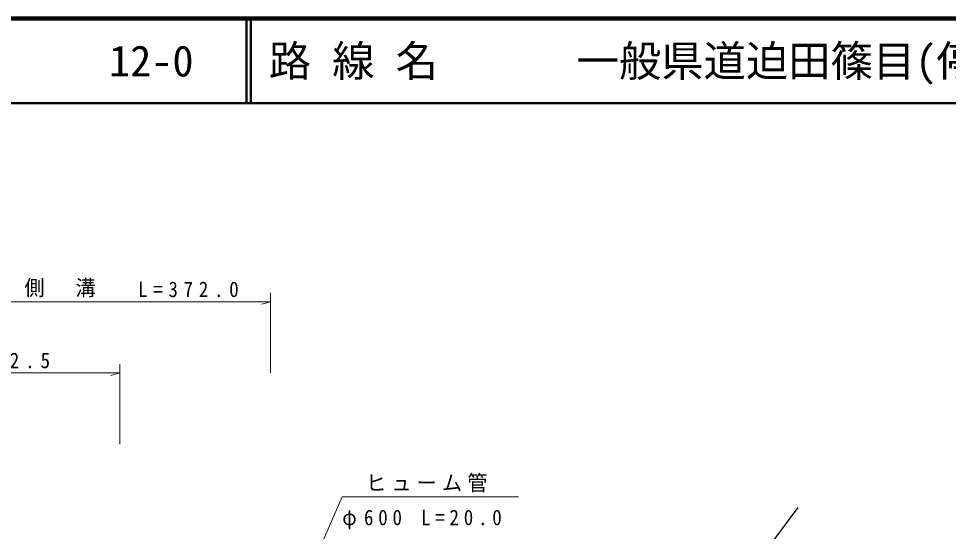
# Model space of a CAD drawing. Units: millimetres, scale not verified. Extents: x 40000 to 680000, y 20000 to 380000.
# Drawn here: x 150835 to 260651, y 319470 to 380000 of the extents above; entities that cross this region are included whole.
import ezdxf
from ezdxf.enums import TextEntityAlignment as Align

# ---------------------------------------------------------------- set-up
doc = ezdxf.new("R2010")
doc.units = ezdxf.units.MM
doc.header["$LTSCALE"] = 1000
for name, color, linetype, lineweight in [('M-BMK-SRVR', 3, 'Continuous', 25), ('M-STR-HTXT', 7, 'Continuous', 13), ('M-TTL', 2, 'Continuous', 140), ('M-TTL-LINE', 7, 'Continuous', 50)]:
    doc.layers.add(name, color=color, linetype=linetype, lineweight=lineweight)
doc.layers.add('M-TTL-TXT', color=7, linetype='Continuous')
doc.styles.add('ＭＳ ゴシック', font='')
doc.styles.get('ＭＳ ゴシック').set_extended_font_data('MS Gothic')

msp = doc.modelspace()

# ---------------------------------------------------------------- linework, layer by layer
at = {"layer": 'M-BMK-SRVR'}
msp.add_line((242859, 322307), (237854, 315561), dxfattribs=at)
at = {"layer": 'M-STR-HTXT'}
for p, q in [((180600, 347626), (180600, 338176)), ((148766, 346576), (180600, 346576)), ((180600, 346576), (179550, 346282)), ((162795, 339226), (162795, 329776)), ((116000, 338176), (162795, 338176)), ((162795, 338176), (161745, 337882))]:
    msp.add_line(p, q, dxfattribs=at)
msp.add_lwpolyline([(181810, 307002), (189067, 323559), (209885, 323559)], dxfattribs=at)
at = {"layer": 'M-TTL'}
msp.add_line((680000, 380000), (40000, 380000), dxfattribs=at)
at = {"layer": 'M-TTL-LINE'}
for p, q in [((177750, 380000), (177750, 370000)), ((178250, 380000), (178250, 370000)), ((40000, 370000), (680000, 370000))]:
    msp.add_line(p, q, dxfattribs=at)

# ---------------------------------------------------------------- texts
at = {"layer": 'M-STR-HTXT', "char_height": 1833, "attachment_point": 7, "style": 'ＭＳ ゴシック'}
for s, insert in [('\\T1.27;\\W0.95;側\u3000溝', (151525, 347101)), ('\\T1.6;\\W0.9;L=372.0', (164934, 347101)), ('\\T1.62;\\W0.9;L=62.5', (144338, 338701)), ('\\T1.26;\\W0.95;ヒューム管', (191863, 324084)), ('\\T1.5;\\W0.9;φ600\\~L=20.0', (189067, 319703))]:
    msp.add_mtext(s, dxfattribs=dict(at, insert=insert))
at = {"layer": 'M-TTL-TXT', "style": 'ＭＳ ゴシック'}
for s, p in [('12-0', (161521, 375000)), ('路 線 名', (180380, 375000)), ('一般県道迫田篠目(停)線', (216734, 375000))]:
    msp.add_text(s, height=3666, dxfattribs=at).set_placement(p, align=Align.MIDDLE_LEFT)

doc.saveas('drawing.dxf')
